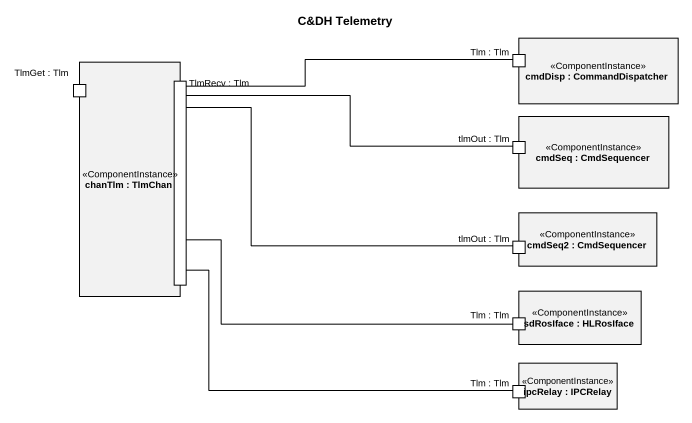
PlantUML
@startuml
title C&DH Telemetry
rectangle "chanTlm : TlmChan" as chanTlm <<ComponentInstance>> {
  port "TlmGet : Tlm" as TlmGet_Tlm
  port "TlmRecv : Tlm" as TlmRecv_Tlm
}
rectangle "cmdDisp : CommandDispatcher" as cmdDisp <<ComponentInstance>> {
  port "Tlm : Tlm" as Tlm_Tlm
}
rectangle "cmdSeq : CmdSequencer" as cmdSeq <<ComponentInstance>> {
  port "tlmOut : Tlm" as tlmOut_Tlm
}
rectangle "cmdSeq2 : CmdSequencer" as cmdSeq2 <<ComponentInstance>> {
  port "tlmOut : Tlm" as tlmOut_Tlm_2
}
rectangle "sdRosIface : HLRosIface" as sdRosIface <<ComponentInstance>> {
  port "Tlm : Tlm" as Tlm_Tlm_2
}
rectangle "ipcRelay : IPCRelay" as ipcRelay <<ComponentInstance>> {
  port "Tlm : Tlm" as Tlm_Tlm_3
}
Tlm_Tlm -left- TlmRecv_Tlm
tlmOut_Tlm -left- TlmRecv_Tlm
tlmOut_Tlm_2 -left- TlmRecv_Tlm
Tlm_Tlm_2 -left- TlmRecv_Tlm
Tlm_Tlm_3 -up- TlmRecv_Tlm
@enduml
